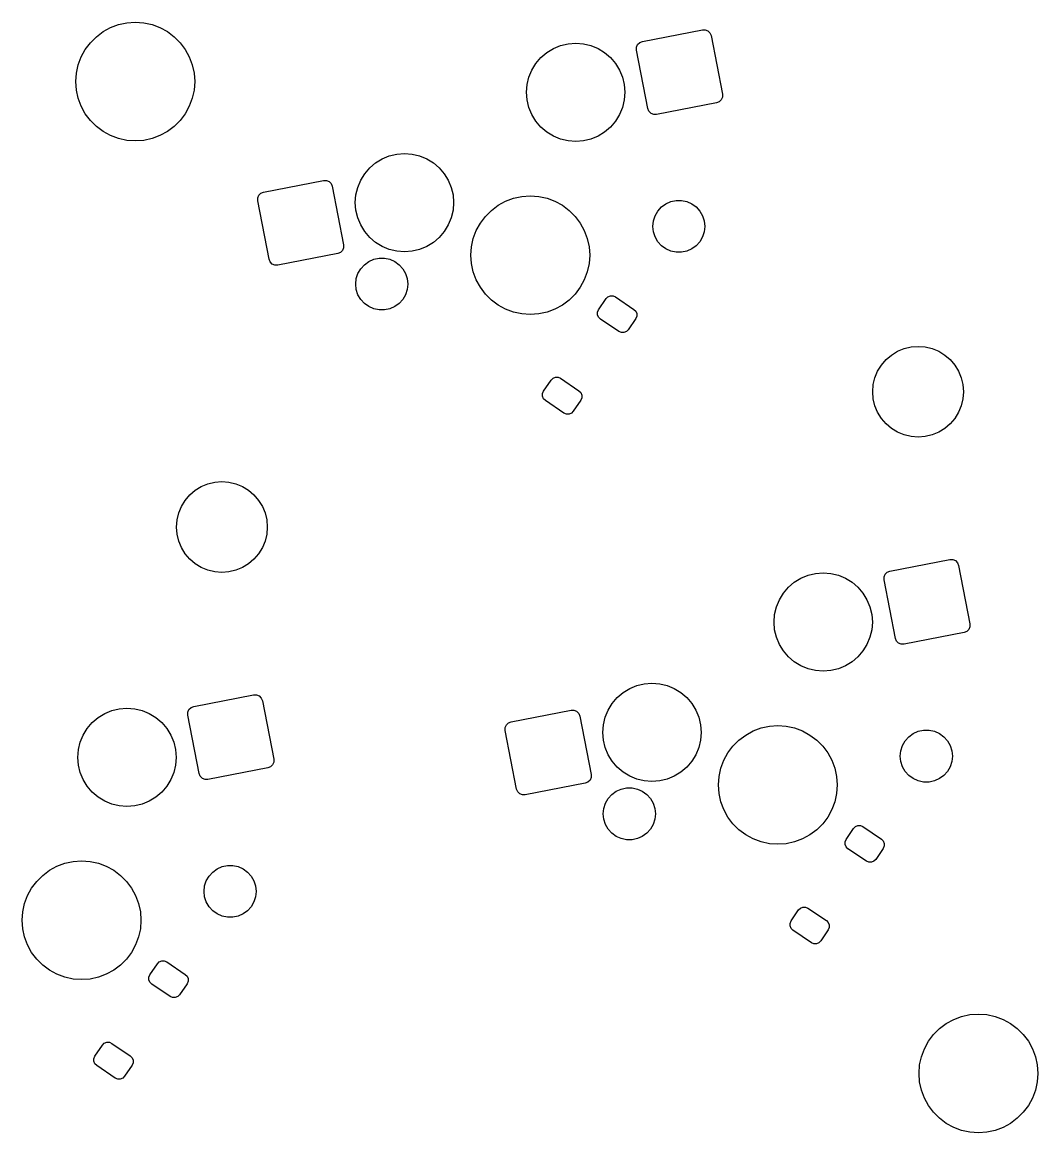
# Model space of a CAD drawing. Extents: x 101 to 518, y -308 to -134.
# Drawn here: x 388.61 to 422.71, y -213.2 to -175.91 of the extents above; entities that cross this region are included whole.
import ezdxf

# ---------------------------------------------------------------- set-up
doc = ezdxf.new("R2010")
doc.units = 0
doc.layers.add('BLACK', color=7, linetype='CONTINUOUS')

msp = doc.modelspace()

# ---------------------------------------------------------------- linework, layer by layer
at = {"layer": 'BLACK', "linetype": 'CONTINUOUS'}
for p, q in [((391.580276, -176.08632), (391.846825, -175.986902)), ((391.846825, -175.986902), (392.12481, -175.92643)), ((392.12481, -175.92643), (392.408572, -175.906135)), ((392.408572, -175.906135), (392.692334, -175.92643)), ((392.692334, -175.92643), (392.970319, -175.986902)), ((392.970319, -175.986902), (393.236868, -176.08632)), ((390.901683, -176.594308), (391.102845, -176.393146)), ((391.102845, -176.393146), (391.330588, -176.22266)), ((391.330588, -176.22266), (391.580276, -176.08632)), ((393.236868, -176.08632), (393.486556, -176.22266)), ((393.486556, -176.22266), (393.714299, -176.393146)), ((393.714299, -176.393146), (393.915461, -176.594308)), ((409.43532, -176.5514), (411.447656, -176.160242)), ((411.447656, -176.160242), (411.5452, -176.160667)), ((411.5452, -176.160667), (411.635156, -176.198389)), ((411.635156, -176.198389), (411.703829, -176.267664)), ((411.703829, -176.267664), (411.740765, -176.357946)), ((411.740765, -176.357946), (412.122383, -178.321201)), ((390.731197, -176.822051), (390.901683, -176.594308)), ((393.915461, -176.594308), (394.085947, -176.822051)), ((406.225376, -176.925349), (406.446138, -176.790066)), ((406.446138, -176.790066), (406.685344, -176.690984)), ((406.685344, -176.690984), (406.937105, -176.630541)), ((406.937105, -176.630541), (407.195222, -176.610227)), ((407.195222, -176.610227), (407.453339, -176.630541)), ((407.453339, -176.630541), (407.7051, -176.690984)), ((407.7051, -176.690984), (407.944306, -176.790066)), ((407.944306, -176.790066), (408.165068, -176.925349)), ((409.237615, -176.844509), (409.238041, -176.746965)), ((409.238041, -176.746965), (409.275762, -176.657009)), ((409.275762, -176.657009), (409.345038, -176.588335)), ((409.345038, -176.588335), (409.43532, -176.5514)), ((390.495439, -177.338288), (390.594857, -177.071739)), ((390.594857, -177.071739), (390.731197, -176.822051)), ((394.085947, -176.822051), (394.222287, -177.071739)), ((394.222287, -177.071739), (394.321705, -177.338288)), ((405.860344, -177.290381), (406.028496, -177.093501)), ((406.028496, -177.093501), (406.225376, -176.925349)), ((408.165068, -176.925349), (408.361948, -177.093501)), ((408.361948, -177.093501), (408.5301, -177.290381)), ((409.619233, -178.807764), (409.237615, -176.844509)), ((390.434967, -177.616273), (390.495439, -177.338288)), ((394.321705, -177.338288), (394.382177, -177.616273)), ((405.625979, -177.750349), (405.725061, -177.511143)), ((405.725061, -177.511143), (405.860344, -177.290381)), ((408.5301, -177.290381), (408.665383, -177.511143)), ((408.665383, -177.511143), (408.764465, -177.750349)), ((390.414672, -177.900035), (390.434967, -177.616273)), ((390.434967, -178.183797), (390.414672, -177.900035)), ((394.382177, -177.616273), (394.402472, -177.900035)), ((394.402472, -177.900035), (394.382177, -178.183797)), ((405.565536, -178.00211), (405.625979, -177.750349)), ((408.764465, -177.750349), (408.824908, -178.00211)), ((390.495439, -178.461782), (390.434967, -178.183797)), ((394.382177, -178.183797), (394.321705, -178.461782)), ((405.545222, -178.260227), (405.565536, -178.00211)), ((405.565536, -178.518344), (405.545222, -178.260227)), ((408.824908, -178.00211), (408.845222, -178.260227)), ((408.845222, -178.260227), (408.824908, -178.518344)), ((390.594857, -178.728331), (390.495439, -178.461782)), ((394.321705, -178.461782), (394.222287, -178.728331)), ((405.625979, -178.770105), (405.565536, -178.518344)), ((408.824908, -178.518344), (408.764465, -178.770105)), ((411.924678, -178.61431), (409.912342, -179.005468)), ((412.01496, -178.577375), (411.924678, -178.61431)), ((412.084236, -178.508701), (412.01496, -178.577375)), ((412.121957, -178.418745), (412.084236, -178.508701)), ((412.122383, -178.321201), (412.121957, -178.418745)), ((390.731197, -178.978019), (390.594857, -178.728331)), ((390.901683, -179.205762), (390.731197, -178.978019)), ((394.085947, -178.978019), (393.915461, -179.205762)), ((394.222287, -178.728331), (394.085947, -178.978019)), ((405.725061, -179.009311), (405.625979, -178.770105)), ((405.860344, -179.230073), (405.725061, -179.009311)), ((408.665383, -179.009311), (408.5301, -179.230073)), ((408.764465, -178.770105), (408.665383, -179.009311)), ((409.656169, -178.898046), (409.619233, -178.807764)), ((409.724842, -178.967321), (409.656169, -178.898046)), ((409.814798, -179.005043), (409.724842, -178.967321)), ((409.912342, -179.005468), (409.814798, -179.005043)), ((391.102845, -179.406924), (390.901683, -179.205762)), ((393.915461, -179.205762), (393.714299, -179.406924)), ((406.028496, -179.426953), (405.860344, -179.230073)), ((408.5301, -179.230073), (408.361948, -179.426953)), ((391.330588, -179.57741), (391.102845, -179.406924)), ((391.580276, -179.71375), (391.330588, -179.57741)), ((391.846825, -179.813168), (391.580276, -179.71375)), ((393.236868, -179.71375), (392.970319, -179.813168)), ((393.486556, -179.57741), (393.236868, -179.71375)), ((393.714299, -179.406924), (393.486556, -179.57741)), ((406.225376, -179.595105), (406.028496, -179.426953)), ((406.446138, -179.730388), (406.225376, -179.595105)), ((406.685344, -179.82947), (406.446138, -179.730388)), ((407.944306, -179.730388), (407.7051, -179.82947)), ((408.165068, -179.595105), (407.944306, -179.730388)), ((408.361948, -179.426953), (408.165068, -179.595105)), ((392.12481, -179.87364), (391.846825, -179.813168)), ((392.408572, -179.893935), (392.12481, -179.87364)), ((392.692334, -179.87364), (392.408572, -179.893935)), ((392.970319, -179.813168), (392.692334, -179.87364)), ((406.937105, -179.889913), (406.685344, -179.82947)), ((407.195222, -179.910227), (406.937105, -179.889913)), ((407.453339, -179.889913), (407.195222, -179.910227)), ((407.7051, -179.82947), (407.453339, -179.889913)), ((400.476699, -180.630319), (400.697461, -180.495036)), ((400.697461, -180.495036), (400.936667, -180.395954)), ((400.936667, -180.395954), (401.188428, -180.335511)), ((401.188428, -180.335511), (401.446545, -180.315197)), ((401.446545, -180.315197), (401.704662, -180.335511)), ((401.704662, -180.335511), (401.956423, -180.395954)), ((401.956423, -180.395954), (402.195629, -180.495036)), ((402.195629, -180.495036), (402.416391, -180.630319)), ((400.111667, -180.995351), (400.279819, -180.798471)), ((400.279819, -180.798471), (400.476699, -180.630319)), ((402.416391, -180.630319), (402.613271, -180.798471)), ((402.613271, -180.798471), (402.781423, -180.995351)), ((396.717089, -181.611114), (398.729425, -181.219956)), ((398.729425, -181.219956), (398.826969, -181.220381)), ((398.826969, -181.220381), (398.916925, -181.258103)), ((398.916925, -181.258103), (398.985598, -181.327378)), ((399.877302, -181.455319), (399.976384, -181.216113)), ((399.976384, -181.216113), (400.111667, -180.995351)), ((402.781423, -180.995351), (402.916706, -181.216113)), ((402.916706, -181.216113), (403.015788, -181.455319)), ((396.626807, -181.648049), (396.717089, -181.611114)), ((398.985598, -181.327378), (399.022534, -181.41766)), ((399.022534, -181.41766), (399.404152, -183.380915)), ((399.816859, -181.70708), (399.877302, -181.455319)), ((403.015788, -181.455319), (403.076231, -181.70708)), ((396.519384, -181.904223), (396.51981, -181.806679)), ((396.901002, -183.867478), (396.519384, -181.904223)), ((396.51981, -181.806679), (396.557531, -181.716723)), ((396.557531, -181.716723), (396.626807, -181.648049)), ((399.796545, -181.965197), (399.816859, -181.70708)), ((399.816859, -182.223314), (399.796545, -181.965197)), ((403.076231, -181.70708), (403.096545, -181.965197)), ((403.096545, -181.965197), (403.076231, -182.223314)), ((404.593215, -182.054173), (404.842903, -181.917833)), ((404.842903, -181.917833), (405.109452, -181.818415)), ((405.109452, -181.818415), (405.387437, -181.757943)), ((405.387437, -181.757943), (405.671199, -181.737648)), ((405.671199, -181.737648), (405.954961, -181.757943)), ((405.954961, -181.757943), (406.232946, -181.818415)), ((406.232946, -181.818415), (406.499495, -181.917833)), ((406.499495, -181.917833), (406.749183, -182.054173)), ((410.072376, -182.111986), (410.220365, -182.004466)), ((410.220365, -182.004466), (410.387475, -181.930064)), ((410.387475, -181.930064), (410.566403, -181.892031)), ((410.566403, -181.892031), (410.749327, -181.892031)), ((410.749327, -181.892031), (410.928255, -181.930064)), ((410.928255, -181.930064), (411.095365, -182.004466)), ((411.095365, -182.004466), (411.243354, -182.111986)), ((399.877302, -182.475075), (399.816859, -182.223314)), ((403.076231, -182.223314), (403.015788, -182.475075)), ((404.16431, -182.425821), (404.365472, -182.224659)), ((404.365472, -182.224659), (404.593215, -182.054173)), ((406.749183, -182.054173), (406.976926, -182.224659)), ((406.976926, -182.224659), (407.178088, -182.425821)), ((409.858513, -182.406343), (409.949975, -182.247926)), ((409.949975, -182.247926), (410.072376, -182.111986)), ((411.243354, -182.111986), (411.365755, -182.247926)), ((411.365755, -182.247926), (411.457217, -182.406343)), ((399.976384, -182.714281), (399.877302, -182.475075)), ((400.111667, -182.935043), (399.976384, -182.714281)), ((402.916706, -182.714281), (402.781423, -182.935043)), ((403.015788, -182.475075), (402.916706, -182.714281)), ((403.857484, -182.903252), (403.993824, -182.653564)), ((403.993824, -182.653564), (404.16431, -182.425821)), ((407.178088, -182.425821), (407.348574, -182.653564)), ((407.348574, -182.653564), (407.484914, -182.903252)), ((409.782865, -182.762238), (409.801986, -182.580315)), ((409.801986, -182.944161), (409.782865, -182.762238)), ((409.801986, -182.580315), (409.858513, -182.406343)), ((411.457217, -182.406343), (411.513744, -182.580315)), ((411.513744, -182.580315), (411.532865, -182.762238)), ((411.532865, -182.762238), (411.513744, -182.944161)), ((400.279819, -183.131923), (400.111667, -182.935043)), ((400.476699, -183.300075), (400.279819, -183.131923)), ((402.613271, -183.131923), (402.416391, -183.300075)), ((402.781423, -182.935043), (402.613271, -183.131923)), ((403.758066, -183.169801), (403.857484, -182.903252)), ((407.484914, -182.903252), (407.584332, -183.169801)), ((409.858513, -183.118133), (409.801986, -182.944161)), ((409.949975, -183.27655), (409.858513, -183.118133)), ((411.457217, -183.118133), (411.365755, -183.27655)), ((411.513744, -182.944161), (411.457217, -183.118133)), ((399.403726, -183.478459), (399.366005, -183.568415)), ((399.404152, -183.380915), (399.403726, -183.478459)), ((400.697461, -183.435358), (400.476699, -183.300075)), ((400.936667, -183.53444), (400.697461, -183.435358)), ((402.195629, -183.435358), (401.956423, -183.53444)), ((402.416391, -183.300075), (402.195629, -183.435358)), ((403.677299, -183.731548), (403.697594, -183.447786)), ((403.697594, -183.447786), (403.758066, -183.169801)), ((407.584332, -183.169801), (407.644804, -183.447786)), ((407.644804, -183.447786), (407.665099, -183.731548)), ((410.072376, -183.41249), (409.949975, -183.27655)), ((410.220365, -183.52001), (410.072376, -183.41249)), ((411.243354, -183.41249), (411.095365, -183.52001)), ((411.365755, -183.27655), (411.243354, -183.41249)), ((396.937938, -183.95776), (396.901002, -183.867478)), ((399.206447, -183.674024), (397.194111, -184.065182)), ((399.296729, -183.637089), (399.206447, -183.674024)), ((399.366005, -183.568415), (399.296729, -183.637089)), ((400.247033, -183.943086), (400.414143, -183.868684)), ((400.414143, -183.868684), (400.593071, -183.830651)), ((400.593071, -183.830651), (400.775995, -183.830651)), ((400.775995, -183.830651), (400.954923, -183.868684)), ((401.188428, -183.594883), (400.936667, -183.53444)), ((400.954923, -183.868684), (401.122033, -183.943086)), ((401.446545, -183.615197), (401.188428, -183.594883)), ((401.704662, -183.594883), (401.446545, -183.615197)), ((401.956423, -183.53444), (401.704662, -183.594883)), ((403.697594, -184.01531), (403.677299, -183.731548)), ((407.665099, -183.731548), (407.644804, -184.01531)), ((410.387475, -183.594412), (410.220365, -183.52001)), ((410.566403, -183.632445), (410.387475, -183.594412)), ((410.749327, -183.632445), (410.566403, -183.632445)), ((410.928255, -183.594412), (410.749327, -183.632445)), ((411.095365, -183.52001), (410.928255, -183.594412)), ((397.006611, -184.027035), (396.937938, -183.95776)), ((397.096567, -184.064757), (397.006611, -184.027035)), ((397.194111, -184.065182), (397.096567, -184.064757)), ((399.885181, -184.344963), (399.976643, -184.186546)), ((399.976643, -184.186546), (400.099044, -184.050606)), ((400.099044, -184.050606), (400.247033, -183.943086)), ((401.122033, -183.943086), (401.270022, -184.050606)), ((401.270022, -184.050606), (401.392423, -184.186546)), ((401.392423, -184.186546), (401.483885, -184.344963)), ((403.758066, -184.293295), (403.697594, -184.01531)), ((407.644804, -184.01531), (407.584332, -184.293295)), ((399.809533, -184.700858), (399.828654, -184.518935)), ((399.828654, -184.518935), (399.885181, -184.344963)), ((401.483885, -184.344963), (401.540412, -184.518935)), ((401.540412, -184.518935), (401.559533, -184.700858)), ((403.857484, -184.559844), (403.758066, -184.293295)), ((403.993824, -184.809532), (403.857484, -184.559844)), ((407.484914, -184.559844), (407.348574, -184.809532)), ((407.584332, -184.293295), (407.484914, -184.559844)), ((399.828654, -184.882781), (399.809533, -184.700858)), ((399.885181, -185.056753), (399.828654, -184.882781)), ((401.540412, -184.882781), (401.483885, -185.056753)), ((401.559533, -184.700858), (401.540412, -184.882781)), ((404.16431, -185.037275), (403.993824, -184.809532)), ((407.348574, -184.809532), (407.178088, -185.037275)), ((399.976643, -185.21517), (399.885181, -185.056753)), ((400.099044, -185.35111), (399.976643, -185.21517)), ((400.247033, -185.45863), (400.099044, -185.35111)), ((401.270022, -185.35111), (401.122033, -185.45863)), ((401.392423, -185.21517), (401.270022, -185.35111)), ((401.483885, -185.056753), (401.392423, -185.21517)), ((404.365472, -185.238437), (404.16431, -185.037275)), ((404.593215, -185.408923), (404.365472, -185.238437)), ((406.976926, -185.238437), (406.749183, -185.408923)), ((407.178088, -185.037275), (406.976926, -185.238437)), ((407.964868, -185.563727), (408.216505, -185.19066)), ((408.216505, -185.19066), (408.278853, -185.128854)), ((408.278853, -185.128854), (408.360106, -185.095612)), ((408.360106, -185.095612), (408.447896, -185.095995)), ((408.447896, -185.095995), (408.528857, -185.129945)), ((408.528857, -185.129945), (409.150635, -185.549339)), ((400.414143, -185.533032), (400.247033, -185.45863)), ((400.593071, -185.571065), (400.414143, -185.533032)), ((400.775995, -185.571065), (400.593071, -185.571065)), ((400.954923, -185.533032), (400.775995, -185.571065)), ((401.122033, -185.45863), (400.954923, -185.533032)), ((404.842903, -185.545263), (404.593215, -185.408923)), ((405.109452, -185.644681), (404.842903, -185.545263)), ((405.387437, -185.705153), (405.109452, -185.644681)), ((405.671199, -185.725448), (405.387437, -185.705153)), ((405.954961, -185.705153), (405.671199, -185.725448)), ((406.232946, -185.644681), (405.954961, -185.705153)), ((406.499495, -185.545263), (406.232946, -185.644681)), ((406.749183, -185.408923), (406.499495, -185.545263)), ((407.930535, -185.732477), (407.930918, -185.644687)), ((407.963777, -185.813731), (407.930535, -185.732477)), ((407.930918, -185.644687), (407.964868, -185.563727)), ((409.150635, -185.549339), (409.212441, -185.611687)), ((409.212441, -185.611687), (409.245683, -185.692941)), ((409.245683, -185.692941), (409.2453, -185.780731)), ((408.025583, -185.876079), (407.963777, -185.813731)), ((408.647361, -186.295473), (408.025583, -185.876079)), ((409.21135, -185.861691), (408.959713, -186.234758)), ((409.2453, -185.780731), (409.21135, -185.861691)), ((408.728322, -186.329423), (408.647361, -186.295473)), ((408.816112, -186.329806), (408.728322, -186.329423)), ((408.897365, -186.296564), (408.816112, -186.329806)), ((408.959713, -186.234758), (408.897365, -186.296564)), ((418.220556, -186.866984), (418.453092, -186.811157)), ((418.453092, -186.811157), (418.691498, -186.792394)), ((418.691498, -186.792394), (418.929904, -186.811157)), ((418.929904, -186.811157), (419.16244, -186.866984)), ((417.613867, -187.238763), (417.795713, -187.083452)), ((417.795713, -187.083452), (417.999616, -186.9585)), ((417.999616, -186.9585), (418.220556, -186.866984)), ((419.16244, -186.866984), (419.38338, -186.9585)), ((419.38338, -186.9585), (419.587283, -187.083452)), ((419.587283, -187.083452), (419.769129, -187.238763)), ((417.333604, -187.624512), (417.458556, -187.420609)), ((417.458556, -187.420609), (417.613867, -187.238763)), ((419.769129, -187.238763), (419.92444, -187.420609)), ((419.92444, -187.420609), (420.049392, -187.624512)), ((406.119532, -188.299551), (406.371169, -187.926484)), ((406.371169, -187.926484), (406.433517, -187.864678)), ((406.433517, -187.864678), (406.51477, -187.831436)), ((406.51477, -187.831436), (406.60256, -187.831819)), ((406.60256, -187.831819), (406.683521, -187.865769)), ((406.683521, -187.865769), (407.305299, -188.285163)), ((417.186261, -188.077988), (417.242088, -187.845452)), ((417.242088, -187.845452), (417.333604, -187.624512)), ((420.049392, -187.624512), (420.140908, -187.845452)), ((420.140908, -187.845452), (420.196735, -188.077988)), ((406.085582, -188.380511), (406.119532, -188.299551)), ((407.305299, -188.285163), (407.367105, -188.347511)), ((407.367105, -188.347511), (407.400347, -188.428765)), ((417.167498, -188.316394), (417.186261, -188.077988)), ((417.186261, -188.5548), (417.167498, -188.316394)), ((420.196735, -188.077988), (420.215498, -188.316394)), ((420.215498, -188.316394), (420.196735, -188.5548)), ((406.085199, -188.468301), (406.085582, -188.380511)), ((406.118441, -188.549555), (406.085199, -188.468301)), ((406.180247, -188.611903), (406.118441, -188.549555)), ((406.802025, -189.031297), (406.180247, -188.611903)), ((407.366014, -188.597515), (407.114377, -188.970582)), ((407.399964, -188.516555), (407.366014, -188.597515)), ((407.400347, -188.428765), (407.399964, -188.516555)), ((417.242088, -188.787336), (417.186261, -188.5548)), ((420.196735, -188.5548), (420.140908, -188.787336)), ((406.882986, -189.065247), (406.802025, -189.031297)), ((406.970776, -189.06563), (406.882986, -189.065247)), ((407.052029, -189.032388), (406.970776, -189.06563)), ((407.114377, -188.970582), (407.052029, -189.032388)), ((417.333604, -189.008276), (417.242088, -188.787336)), ((417.458556, -189.212179), (417.333604, -189.008276)), ((420.049392, -189.008276), (419.92444, -189.212179)), ((420.140908, -188.787336), (420.049392, -189.008276)), ((417.613867, -189.394025), (417.458556, -189.212179)), ((417.795713, -189.549336), (417.613867, -189.394025)), ((419.769129, -189.394025), (419.587283, -189.549336)), ((419.92444, -189.212179), (419.769129, -189.394025)), ((417.999616, -189.674288), (417.795713, -189.549336)), ((418.220556, -189.765804), (417.999616, -189.674288)), ((418.453092, -189.821631), (418.220556, -189.765804)), ((418.691498, -189.840394), (418.453092, -189.821631)), ((418.929904, -189.821631), (418.691498, -189.840394)), ((419.16244, -189.765804), (418.929904, -189.821631)), ((419.38338, -189.674288), (419.16244, -189.765804)), ((419.587283, -189.549336), (419.38338, -189.674288)), ((395.078095, -191.354795), (395.316501, -191.336032)), ((395.316501, -191.336032), (395.554907, -191.354795)), ((394.23887, -191.782401), (394.420716, -191.62709)), ((394.420716, -191.62709), (394.624619, -191.502138)), ((394.624619, -191.502138), (394.845559, -191.410622)), ((394.845559, -191.410622), (395.078095, -191.354795)), ((395.554907, -191.354795), (395.787443, -191.410622)), ((395.787443, -191.410622), (396.008383, -191.502138)), ((396.008383, -191.502138), (396.212286, -191.62709)), ((396.212286, -191.62709), (396.394132, -191.782401)), ((393.958607, -192.16815), (394.083559, -191.964247)), ((394.083559, -191.964247), (394.23887, -191.782401)), ((396.394132, -191.782401), (396.549443, -191.964247)), ((396.549443, -191.964247), (396.674395, -192.16815)), ((393.811264, -192.621626), (393.867091, -192.38909)), ((393.867091, -192.38909), (393.958607, -192.16815)), ((396.674395, -192.16815), (396.765911, -192.38909)), ((396.765911, -192.38909), (396.821738, -192.621626)), ((393.792501, -192.860032), (393.811264, -192.621626)), ((396.821738, -192.621626), (396.840501, -192.860032)), ((393.811264, -193.098438), (393.792501, -192.860032)), ((393.867091, -193.330974), (393.811264, -193.098438)), ((396.821738, -193.098438), (396.765911, -193.330974)), ((396.840501, -192.860032), (396.821738, -193.098438)), ((393.958607, -193.551914), (393.867091, -193.330974)), ((394.083559, -193.755817), (393.958607, -193.551914)), ((396.674395, -193.551914), (396.549443, -193.755817)), ((396.765911, -193.330974), (396.674395, -193.551914)), ((394.23887, -193.937663), (394.083559, -193.755817)), ((394.420716, -194.092974), (394.23887, -193.937663)), ((396.394132, -193.937663), (396.212286, -194.092974)), ((396.549443, -193.755817), (396.394132, -193.937663)), ((417.74523, -194.34267), (419.757566, -193.951512)), ((419.757566, -193.951512), (419.85511, -193.951937)), ((419.85511, -193.951937), (419.945066, -193.989659)), ((394.624619, -194.217926), (394.420716, -194.092974)), ((394.845559, -194.309442), (394.624619, -194.217926)), ((395.078095, -194.365269), (394.845559, -194.309442)), ((395.787443, -194.309442), (395.554907, -194.365269)), ((396.008383, -194.217926), (395.787443, -194.309442)), ((396.212286, -194.092974), (396.008383, -194.217926)), ((419.945066, -193.989659), (420.013739, -194.058934)), ((420.013739, -194.058934), (420.050675, -194.149216)), ((420.050675, -194.149216), (420.432293, -196.112471)), ((395.316501, -194.384032), (395.078095, -194.365269)), ((395.554907, -194.365269), (395.316501, -194.384032)), ((414.535286, -194.716619), (414.756048, -194.581336)), ((414.756048, -194.581336), (414.995254, -194.482254)), ((414.995254, -194.482254), (415.247015, -194.421811)), ((415.247015, -194.421811), (415.505132, -194.401497)), ((415.505132, -194.401497), (415.763249, -194.421811)), ((415.763249, -194.421811), (416.01501, -194.482254)), ((416.01501, -194.482254), (416.254216, -194.581336)), ((416.254216, -194.581336), (416.474978, -194.716619)), ((417.547525, -194.635779), (417.547951, -194.538235)), ((417.929143, -196.599034), (417.547525, -194.635779)), ((417.547951, -194.538235), (417.585672, -194.448279)), ((417.585672, -194.448279), (417.654948, -194.379605)), ((417.654948, -194.379605), (417.74523, -194.34267)), ((414.170254, -195.081651), (414.338406, -194.884771)), ((414.338406, -194.884771), (414.535286, -194.716619)), ((416.474978, -194.716619), (416.671858, -194.884771)), ((416.671858, -194.884771), (416.84001, -195.081651)), ((413.935889, -195.541619), (414.034971, -195.302413)), ((414.034971, -195.302413), (414.170254, -195.081651)), ((416.84001, -195.081651), (416.975293, -195.302413)), ((416.975293, -195.302413), (417.074375, -195.541619)), ((413.855132, -196.051497), (413.875446, -195.79338)), ((413.875446, -195.79338), (413.935889, -195.541619)), ((417.074375, -195.541619), (417.134818, -195.79338)), ((417.134818, -195.79338), (417.155132, -196.051497)), ((413.875446, -196.309614), (413.855132, -196.051497)), ((417.155132, -196.051497), (417.134818, -196.309614)), ((420.432293, -196.112471), (420.431867, -196.210015)), ((413.935889, -196.561375), (413.875446, -196.309614)), ((414.034971, -196.800581), (413.935889, -196.561375)), ((417.074375, -196.561375), (416.975293, -196.800581)), ((417.134818, -196.309614), (417.074375, -196.561375)), ((420.234588, -196.40558), (418.222252, -196.796738)), ((420.32487, -196.368645), (420.234588, -196.40558)), ((420.394146, -196.299971), (420.32487, -196.368645)), ((420.431867, -196.210015), (420.394146, -196.299971)), ((414.170254, -197.021343), (414.034971, -196.800581)), ((416.975293, -196.800581), (416.84001, -197.021343)), ((417.966079, -196.689316), (417.929143, -196.599034)), ((418.034752, -196.758591), (417.966079, -196.689316)), ((418.124708, -196.796313), (418.034752, -196.758591)), ((418.222252, -196.796738), (418.124708, -196.796313)), ((414.338406, -197.218223), (414.170254, -197.021343)), ((414.535286, -197.386375), (414.338406, -197.218223)), ((416.671858, -197.218223), (416.474978, -197.386375)), ((416.84001, -197.021343), (416.671858, -197.218223)), ((414.756048, -197.521658), (414.535286, -197.386375)), ((414.995254, -197.62074), (414.756048, -197.521658)), ((415.247015, -197.681183), (414.995254, -197.62074)), ((415.505132, -197.701497), (415.247015, -197.681183)), ((415.763249, -197.681183), (415.505132, -197.701497)), ((416.01501, -197.62074), (415.763249, -197.681183)), ((416.254216, -197.521658), (416.01501, -197.62074)), ((416.474978, -197.386375), (416.254216, -197.521658)), ((408.589729, -198.589741), (408.786609, -198.421589)), ((408.786609, -198.421589), (409.007371, -198.286306)), ((409.007371, -198.286306), (409.246577, -198.187224)), ((409.246577, -198.187224), (409.498338, -198.126781)), ((409.498338, -198.126781), (409.756455, -198.106467)), ((409.756455, -198.106467), (410.014572, -198.126781)), ((410.014572, -198.126781), (410.266333, -198.187224)), ((410.266333, -198.187224), (410.505539, -198.286306)), ((410.505539, -198.286306), (410.726301, -198.421589)), ((410.726301, -198.421589), (410.923181, -198.589741)), ((394.370233, -198.886309), (396.382569, -198.495151)), ((396.382569, -198.495151), (396.480113, -198.495576)), ((396.480113, -198.495576), (396.570069, -198.533298)), ((396.570069, -198.533298), (396.638742, -198.602573)), ((396.638742, -198.602573), (396.675678, -198.692855)), ((396.675678, -198.692855), (397.057296, -200.65611)), ((408.286294, -199.007383), (408.421577, -198.786621)), ((408.421577, -198.786621), (408.589729, -198.589741)), ((410.923181, -198.589741), (411.091333, -198.786621)), ((411.091333, -198.786621), (411.226616, -199.007383)), ((391.160289, -199.260258), (391.381051, -199.124975)), ((391.381051, -199.124975), (391.620257, -199.025893)), ((391.620257, -199.025893), (391.872018, -198.96545)), ((391.872018, -198.96545), (392.130135, -198.945136)), ((392.130135, -198.945136), (392.388252, -198.96545)), ((392.388252, -198.96545), (392.640013, -199.025893)), ((392.640013, -199.025893), (392.879219, -199.124975)), ((392.879219, -199.124975), (393.099981, -199.260258)), ((394.172528, -199.179418), (394.172954, -199.081874)), ((394.172954, -199.081874), (394.210675, -198.991918)), ((394.210675, -198.991918), (394.279951, -198.923244)), ((394.279951, -198.923244), (394.370233, -198.886309)), ((405.026999, -199.402384), (407.039335, -199.011226)), ((407.039335, -199.011226), (407.136879, -199.011651)), ((407.136879, -199.011651), (407.226835, -199.049373)), ((407.226835, -199.049373), (407.295508, -199.118648)), ((407.295508, -199.118648), (407.332444, -199.20893)), ((408.187212, -199.246589), (408.286294, -199.007383)), ((411.226616, -199.007383), (411.325698, -199.246589)), ((390.795257, -199.62529), (390.963409, -199.42841)), ((390.963409, -199.42841), (391.160289, -199.260258)), ((393.099981, -199.260258), (393.296861, -199.42841)), ((393.296861, -199.42841), (393.465013, -199.62529)), ((394.554146, -201.142673), (394.172528, -199.179418)), ((404.82972, -199.597949), (404.867441, -199.507993)), ((404.867441, -199.507993), (404.936717, -199.439319)), ((404.936717, -199.439319), (405.026999, -199.402384)), ((407.332444, -199.20893), (407.714062, -201.172185)), ((408.106455, -199.756467), (408.126769, -199.49835)), ((408.126769, -199.49835), (408.187212, -199.246589)), ((411.325698, -199.246589), (411.386141, -199.49835)), ((411.386141, -199.49835), (411.406455, -199.756467)), ((413.697347, -199.549213), (413.981109, -199.528918)), ((413.981109, -199.528918), (414.264871, -199.549213)), ((390.560892, -200.085258), (390.659974, -199.846052)), ((390.659974, -199.846052), (390.795257, -199.62529)), ((393.465013, -199.62529), (393.600296, -199.846052)), ((393.600296, -199.846052), (393.699378, -200.085258)), ((404.829294, -199.695493), (404.82972, -199.597949)), ((405.210912, -201.658748), (404.829294, -199.695493)), ((408.126769, -200.014584), (408.106455, -199.756467)), ((411.406455, -199.756467), (411.386141, -200.014584)), ((412.675382, -200.015929), (412.903125, -199.845443)), ((412.903125, -199.845443), (413.152813, -199.709103)), ((413.152813, -199.709103), (413.419362, -199.609685)), ((413.419362, -199.609685), (413.697347, -199.549213)), ((414.264871, -199.549213), (414.542856, -199.609685)), ((414.542856, -199.609685), (414.809405, -199.709103)), ((414.809405, -199.709103), (415.059093, -199.845443)), ((415.059093, -199.845443), (415.286836, -200.015929)), ((418.259885, -200.039196), (418.382286, -199.903256)), ((418.382286, -199.903256), (418.530275, -199.795736)), ((418.530275, -199.795736), (418.697385, -199.721334)), ((418.697385, -199.721334), (418.876313, -199.683301)), ((418.876313, -199.683301), (419.059237, -199.683301)), ((419.059237, -199.683301), (419.238165, -199.721334)), ((419.238165, -199.721334), (419.405275, -199.795736)), ((419.405275, -199.795736), (419.553264, -199.903256)), ((419.553264, -199.903256), (419.675665, -200.039196)), ((390.500449, -200.337019), (390.560892, -200.085258)), ((393.699378, -200.085258), (393.759821, -200.337019)), ((408.187212, -200.266345), (408.126769, -200.014584)), ((408.286294, -200.505551), (408.187212, -200.266345)), ((411.325698, -200.266345), (411.226616, -200.505551)), ((411.386141, -200.014584), (411.325698, -200.266345)), ((412.303734, -200.444834), (412.47422, -200.217091)), ((412.47422, -200.217091), (412.675382, -200.015929)), ((415.286836, -200.015929), (415.487998, -200.217091)), ((415.487998, -200.217091), (415.658484, -200.444834)), ((418.111896, -200.371585), (418.168423, -200.197613)), ((418.168423, -200.197613), (418.259885, -200.039196)), ((419.675665, -200.039196), (419.767127, -200.197613)), ((419.767127, -200.197613), (419.823654, -200.371585)), ((390.480135, -200.595136), (390.500449, -200.337019)), ((390.500449, -200.853253), (390.480135, -200.595136)), ((393.759821, -200.337019), (393.780135, -200.595136)), ((393.780135, -200.595136), (393.759821, -200.853253)), ((397.057296, -200.65611), (397.05687, -200.753654)), ((408.421577, -200.726313), (408.286294, -200.505551)), ((411.226616, -200.505551), (411.091333, -200.726313)), ((412.167394, -200.694522), (412.303734, -200.444834)), ((415.658484, -200.444834), (415.794824, -200.694522)), ((418.092775, -200.553508), (418.111896, -200.371585)), ((418.111896, -200.735431), (418.092775, -200.553508)), ((419.823654, -200.371585), (419.842775, -200.553508)), ((419.842775, -200.553508), (419.823654, -200.735431)), ((390.560892, -201.105014), (390.500449, -200.853253)), ((393.759821, -200.853253), (393.699378, -201.105014)), ((396.859591, -200.949219), (394.847255, -201.340377)), ((396.949873, -200.912284), (396.859591, -200.949219)), ((397.019149, -200.84361), (396.949873, -200.912284)), ((397.05687, -200.753654), (397.019149, -200.84361)), ((408.589729, -200.923193), (408.421577, -200.726313)), ((408.786609, -201.091345), (408.589729, -200.923193)), ((410.923181, -200.923193), (410.726301, -201.091345)), ((411.091333, -200.726313), (410.923181, -200.923193)), ((412.007504, -201.239056), (412.067976, -200.961071)), ((412.067976, -200.961071), (412.167394, -200.694522)), ((415.794824, -200.694522), (415.894242, -200.961071)), ((415.894242, -200.961071), (415.954714, -201.239056)), ((418.168423, -200.909403), (418.111896, -200.735431)), ((418.259885, -201.06782), (418.168423, -200.909403)), ((419.767127, -200.909403), (419.675665, -201.06782)), ((419.823654, -200.735431), (419.767127, -200.909403)), ((390.659974, -201.34422), (390.560892, -201.105014)), ((390.795257, -201.564982), (390.659974, -201.34422)), ((393.600296, -201.34422), (393.465013, -201.564982)), ((393.699378, -201.105014), (393.600296, -201.34422)), ((394.591082, -201.232955), (394.554146, -201.142673)), ((394.659755, -201.30223), (394.591082, -201.232955)), ((394.749711, -201.339952), (394.659755, -201.30223)), ((394.847255, -201.340377), (394.749711, -201.339952)), ((407.675915, -201.359685), (407.606639, -201.428359)), ((407.713636, -201.269729), (407.675915, -201.359685)), ((407.714062, -201.172185), (407.713636, -201.269729)), ((409.007371, -201.226628), (408.786609, -201.091345)), ((409.246577, -201.32571), (409.007371, -201.226628)), ((409.498338, -201.386153), (409.246577, -201.32571)), ((409.756455, -201.406467), (409.498338, -201.386153)), ((410.014572, -201.386153), (409.756455, -201.406467)), ((410.266333, -201.32571), (410.014572, -201.386153)), ((410.505539, -201.226628), (410.266333, -201.32571)), ((410.726301, -201.091345), (410.505539, -201.226628)), ((411.987209, -201.522818), (412.007504, -201.239056)), ((415.954714, -201.239056), (415.975009, -201.522818)), ((418.382286, -201.20376), (418.259885, -201.06782)), ((418.530275, -201.31128), (418.382286, -201.20376)), ((418.697385, -201.385682), (418.530275, -201.31128)), ((418.876313, -201.423715), (418.697385, -201.385682)), ((419.238165, -201.385682), (419.059237, -201.423715)), ((419.405275, -201.31128), (419.238165, -201.385682)), ((419.553264, -201.20376), (419.405275, -201.31128)), ((419.675665, -201.06782), (419.553264, -201.20376)), ((390.963409, -201.761862), (390.795257, -201.564982)), ((391.160289, -201.930014), (390.963409, -201.761862)), ((393.296861, -201.761862), (393.099981, -201.930014)), ((393.465013, -201.564982), (393.296861, -201.761862)), ((405.247848, -201.74903), (405.210912, -201.658748)), ((405.316521, -201.818305), (405.247848, -201.74903)), ((407.516357, -201.465294), (405.504021, -201.856452)), ((407.606639, -201.428359), (407.516357, -201.465294)), ((408.408954, -201.841876), (408.556943, -201.734356)), ((408.556943, -201.734356), (408.724053, -201.659954)), ((408.724053, -201.659954), (408.902981, -201.621921)), ((408.902981, -201.621921), (409.085905, -201.621921)), ((409.085905, -201.621921), (409.264833, -201.659954)), ((409.264833, -201.659954), (409.431943, -201.734356)), ((409.431943, -201.734356), (409.579932, -201.841876)), ((412.007504, -201.80658), (411.987209, -201.522818)), ((415.975009, -201.522818), (415.954714, -201.80658)), ((419.059237, -201.423715), (418.876313, -201.423715)), ((391.381051, -202.065297), (391.160289, -201.930014)), ((391.620257, -202.164379), (391.381051, -202.065297)), ((392.879219, -202.065297), (392.640013, -202.164379)), ((393.099981, -201.930014), (392.879219, -202.065297)), ((405.406477, -201.856027), (405.316521, -201.818305)), ((405.504021, -201.856452), (405.406477, -201.856027)), ((408.138564, -202.310205), (408.195091, -202.136233)), ((408.195091, -202.136233), (408.286553, -201.977816)), ((408.286553, -201.977816), (408.408954, -201.841876)), ((409.579932, -201.841876), (409.702333, -201.977816)), ((409.702333, -201.977816), (409.793795, -202.136233)), ((409.793795, -202.136233), (409.850322, -202.310205)), ((412.067976, -202.084565), (412.007504, -201.80658)), ((412.167394, -202.351114), (412.067976, -202.084565)), ((415.894242, -202.084565), (415.794824, -202.351114)), ((415.954714, -201.80658), (415.894242, -202.084565)), ((391.872018, -202.224822), (391.620257, -202.164379)), ((392.130135, -202.245136), (391.872018, -202.224822)), ((392.388252, -202.224822), (392.130135, -202.245136)), ((392.640013, -202.164379), (392.388252, -202.224822)), ((408.119443, -202.492128), (408.138564, -202.310205)), ((408.138564, -202.674051), (408.119443, -202.492128)), ((409.850322, -202.310205), (409.869443, -202.492128)), ((409.869443, -202.492128), (409.850322, -202.674051)), ((412.303734, -202.600802), (412.167394, -202.351114)), ((415.794824, -202.351114), (415.658484, -202.600802)), ((408.195091, -202.848023), (408.138564, -202.674051)), ((408.286553, -203.00644), (408.195091, -202.848023)), ((409.793795, -202.848023), (409.702333, -203.00644)), ((409.850322, -202.674051), (409.793795, -202.848023)), ((412.47422, -202.828545), (412.303734, -202.600802)), ((412.675382, -203.029707), (412.47422, -202.828545)), ((415.487998, -202.828545), (415.286836, -203.029707)), ((415.658484, -202.600802), (415.487998, -202.828545)), ((416.588763, -202.920124), (416.670016, -202.886882)), ((416.670016, -202.886882), (416.757806, -202.887265)), ((416.757806, -202.887265), (416.838767, -202.921215)), ((408.408954, -203.14238), (408.286553, -203.00644)), ((408.556943, -203.2499), (408.408954, -203.14238)), ((408.724053, -203.324302), (408.556943, -203.2499)), ((409.431943, -203.2499), (409.264833, -203.324302)), ((409.579932, -203.14238), (409.431943, -203.2499)), ((409.702333, -203.00644), (409.579932, -203.14238)), ((412.903125, -203.200193), (412.675382, -203.029707)), ((413.152813, -203.336533), (412.903125, -203.200193)), ((415.059093, -203.200193), (414.809405, -203.336533)), ((415.286836, -203.029707), (415.059093, -203.200193)), ((416.274778, -203.354997), (416.526415, -202.98193)), ((416.526415, -202.98193), (416.588763, -202.920124)), ((416.838767, -202.921215), (417.460545, -203.340609)), ((408.902981, -203.362335), (408.724053, -203.324302)), ((409.085905, -203.362335), (408.902981, -203.362335)), ((409.264833, -203.324302), (409.085905, -203.362335)), ((413.419362, -203.435951), (413.152813, -203.336533)), ((413.697347, -203.496423), (413.419362, -203.435951)), ((413.981109, -203.516718), (413.697347, -203.496423)), ((414.264871, -203.496423), (413.981109, -203.516718)), ((414.542856, -203.435951), (414.264871, -203.496423)), ((414.809405, -203.336533), (414.542856, -203.435951)), ((416.240445, -203.523747), (416.240828, -203.435957)), ((416.273687, -203.605001), (416.240445, -203.523747)), ((416.240828, -203.435957), (416.274778, -203.354997)), ((416.335493, -203.667349), (416.273687, -203.605001)), ((417.460545, -203.340609), (417.522351, -203.402957)), ((417.55521, -203.572001), (417.52126, -203.652961)), ((417.522351, -203.402957), (417.555593, -203.484211)), ((417.555593, -203.484211), (417.55521, -203.572001)), ((416.957271, -204.086743), (416.335493, -203.667349)), ((417.52126, -203.652961), (417.269623, -204.026028)), ((389.300385, -204.559568), (389.528128, -204.389082)), ((389.528128, -204.389082), (389.777816, -204.252742)), ((389.777816, -204.252742), (390.044365, -204.153324)), ((390.044365, -204.153324), (390.32235, -204.092852)), ((390.32235, -204.092852), (390.606112, -204.072557)), ((390.606112, -204.072557), (390.889874, -204.092852)), ((390.889874, -204.092852), (391.167859, -204.153324)), ((391.167859, -204.153324), (391.434408, -204.252742)), ((391.434408, -204.252742), (391.684096, -204.389082)), ((391.684096, -204.389082), (391.911839, -204.559568)), ((395.007289, -204.446895), (395.155278, -204.339375)), ((395.155278, -204.339375), (395.322388, -204.264973)), ((395.322388, -204.264973), (395.501316, -204.22694)), ((395.501316, -204.22694), (395.68424, -204.22694)), ((395.68424, -204.22694), (395.863168, -204.264973)), ((395.863168, -204.264973), (396.030278, -204.339375)), ((396.030278, -204.339375), (396.178267, -204.446895)), ((417.038232, -204.120693), (416.957271, -204.086743)), ((417.126022, -204.121076), (417.038232, -204.120693)), ((417.207275, -204.087834), (417.126022, -204.121076)), ((417.269623, -204.026028), (417.207275, -204.087834)), ((388.928737, -204.988473), (389.099223, -204.76073)), ((389.099223, -204.76073), (389.300385, -204.559568)), ((391.911839, -204.559568), (392.113001, -204.76073)), ((392.113001, -204.76073), (392.283487, -204.988473)), ((394.736899, -204.915224), (394.793426, -204.741252)), ((394.793426, -204.741252), (394.884888, -204.582835)), ((394.884888, -204.582835), (395.007289, -204.446895)), ((396.178267, -204.446895), (396.300668, -204.582835)), ((396.300668, -204.582835), (396.39213, -204.741252)), ((396.39213, -204.741252), (396.448657, -204.915224)), ((388.792397, -205.238161), (388.928737, -204.988473)), ((392.283487, -204.988473), (392.419827, -205.238161)), ((394.717778, -205.097147), (394.736899, -204.915224)), ((394.736899, -205.27907), (394.717778, -205.097147)), ((396.448657, -204.915224), (396.467778, -205.097147)), ((396.467778, -205.097147), (396.448657, -205.27907)), ((388.632507, -205.782695), (388.692979, -205.50471)), ((388.692979, -205.50471), (388.792397, -205.238161)), ((392.419827, -205.238161), (392.519245, -205.50471)), ((392.519245, -205.50471), (392.579717, -205.782695)), ((394.793426, -205.453042), (394.736899, -205.27907)), ((394.884888, -205.611459), (394.793426, -205.453042)), ((396.39213, -205.453042), (396.300668, -205.611459)), ((396.448657, -205.27907), (396.39213, -205.453042)), ((388.612212, -206.066457), (388.632507, -205.782695)), ((392.579717, -205.782695), (392.600012, -206.066457)), ((395.007289, -205.747399), (394.884888, -205.611459)), ((395.155278, -205.854919), (395.007289, -205.747399)), ((395.322388, -205.929321), (395.155278, -205.854919)), ((396.030278, -205.854919), (395.863168, -205.929321)), ((396.178267, -205.747399), (396.030278, -205.854919)), ((396.300668, -205.611459), (396.178267, -205.747399)), ((414.429442, -206.090821), (414.681079, -205.717754)), ((414.681079, -205.717754), (414.743427, -205.655948)), ((414.743427, -205.655948), (414.82468, -205.622706)), ((414.82468, -205.622706), (414.91247, -205.623089)), ((414.91247, -205.623089), (414.993431, -205.657039)), ((414.993431, -205.657039), (415.615209, -206.076433)), ((388.632507, -206.350219), (388.612212, -206.066457)), ((392.600012, -206.066457), (392.579717, -206.350219)), ((395.501316, -205.967354), (395.322388, -205.929321)), ((395.68424, -205.967354), (395.501316, -205.967354)), ((395.863168, -205.929321), (395.68424, -205.967354)), ((414.395109, -206.259571), (414.395492, -206.171781)), ((414.428351, -206.340825), (414.395109, -206.259571)), ((414.395492, -206.171781), (414.429442, -206.090821)), ((415.615209, -206.076433), (415.677015, -206.138781)), ((415.677015, -206.138781), (415.710257, -206.220035)), ((415.710257, -206.220035), (415.709874, -206.307825)), ((388.692979, -206.628204), (388.632507, -206.350219)), ((388.792397, -206.894753), (388.692979, -206.628204)), ((392.519245, -206.628204), (392.419827, -206.894753)), ((392.579717, -206.350219), (392.519245, -206.628204)), ((414.490157, -206.403173), (414.428351, -206.340825)), ((415.111935, -206.822567), (414.490157, -206.403173)), ((415.675924, -206.388785), (415.424287, -206.761852)), ((415.709874, -206.307825), (415.675924, -206.388785)), ((388.928737, -207.144441), (388.792397, -206.894753)), ((392.419827, -206.894753), (392.283487, -207.144441)), ((415.192896, -206.856517), (415.111935, -206.822567)), ((415.280686, -206.8569), (415.192896, -206.856517)), ((415.361939, -206.823658), (415.280686, -206.8569)), ((415.424287, -206.761852), (415.361939, -206.823658)), ((389.099223, -207.372184), (388.928737, -207.144441)), ((389.300385, -207.573346), (389.099223, -207.372184)), ((392.113001, -207.372184), (391.911839, -207.573346)), ((392.283487, -207.144441), (392.113001, -207.372184)), ((389.528128, -207.743832), (389.300385, -207.573346)), ((389.777816, -207.880172), (389.528128, -207.743832)), ((391.684096, -207.743832), (391.434408, -207.880172)), ((391.911839, -207.573346), (391.684096, -207.743832)), ((392.899781, -207.898636), (393.151418, -207.525569)), ((393.151418, -207.525569), (393.213766, -207.463763)), ((393.213766, -207.463763), (393.295019, -207.430521)), ((393.295019, -207.430521), (393.382809, -207.430904)), ((393.382809, -207.430904), (393.46377, -207.464854)), ((393.46377, -207.464854), (394.085548, -207.884248)), ((390.044365, -207.97959), (389.777816, -207.880172)), ((390.32235, -208.040062), (390.044365, -207.97959)), ((390.606112, -208.060357), (390.32235, -208.040062)), ((390.889874, -208.040062), (390.606112, -208.060357)), ((391.167859, -207.97959), (390.889874, -208.040062)), ((391.434408, -207.880172), (391.167859, -207.97959)), ((392.865448, -208.067386), (392.865831, -207.979596)), ((392.89869, -208.14864), (392.865448, -208.067386)), ((392.865831, -207.979596), (392.899781, -207.898636)), ((394.085548, -207.884248), (394.147354, -207.946596)), ((394.180213, -208.11564), (394.146263, -208.1966)), ((394.147354, -207.946596), (394.180596, -208.02785)), ((394.180596, -208.02785), (394.180213, -208.11564)), ((392.960496, -208.210988), (392.89869, -208.14864)), ((393.582274, -208.630382), (392.960496, -208.210988)), ((394.146263, -208.1966), (393.894626, -208.569667)), ((393.663235, -208.664332), (393.582274, -208.630382)), ((393.751025, -208.664715), (393.663235, -208.664332)), ((393.832278, -208.631473), (393.751025, -208.664715)), ((393.894626, -208.569667), (393.832278, -208.631473)), ((420.154145, -209.297623), (420.43213, -209.237151)), ((420.43213, -209.237151), (420.715892, -209.216856)), ((420.715892, -209.216856), (420.999654, -209.237151)), ((420.999654, -209.237151), (421.277639, -209.297623)), ((419.410165, -209.703867), (419.637908, -209.533381)), ((419.637908, -209.533381), (419.887596, -209.397041)), ((419.887596, -209.397041), (420.154145, -209.297623)), ((421.277639, -209.297623), (421.544188, -209.397041)), ((421.544188, -209.397041), (421.793876, -209.533381)), ((421.793876, -209.533381), (422.021619, -209.703867)), ((419.038517, -210.132772), (419.209003, -209.905029)), ((419.209003, -209.905029), (419.410165, -209.703867)), ((422.021619, -209.703867), (422.222781, -209.905029)), ((422.222781, -209.905029), (422.393267, -210.132772)), ((391.054445, -210.63446), (391.306082, -210.261393)), ((391.306082, -210.261393), (391.36843, -210.199587)), ((391.36843, -210.199587), (391.449683, -210.166345)), ((391.449683, -210.166345), (391.537473, -210.166728)), ((391.537473, -210.166728), (391.618434, -210.200678)), ((391.618434, -210.200678), (392.240212, -210.620072)), ((418.902177, -210.38246), (419.038517, -210.132772)), ((422.393267, -210.132772), (422.529607, -210.38246)), ((391.020112, -210.80321), (391.020495, -210.71542)), ((391.020495, -210.71542), (391.054445, -210.63446)), ((392.240212, -210.620072), (392.302018, -210.68242)), ((392.302018, -210.68242), (392.33526, -210.763674)), ((418.742287, -210.926994), (418.802759, -210.649009)), ((418.802759, -210.649009), (418.902177, -210.38246)), ((422.529607, -210.38246), (422.629025, -210.649009)), ((422.629025, -210.649009), (422.689497, -210.926994)), ((391.053354, -210.884464), (391.020112, -210.80321)), ((391.11516, -210.946812), (391.053354, -210.884464)), ((391.736938, -211.366206), (391.11516, -210.946812)), ((392.300927, -210.932424), (392.04929, -211.305491)), ((392.334877, -210.851464), (392.300927, -210.932424)), ((392.33526, -210.763674), (392.334877, -210.851464)), ((418.721992, -211.210756), (418.742287, -210.926994)), ((422.689497, -210.926994), (422.709792, -211.210756)), ((391.817899, -211.400156), (391.736938, -211.366206)), ((391.905689, -211.400539), (391.817899, -211.400156)), ((391.986942, -211.367297), (391.905689, -211.400539)), ((392.04929, -211.305491), (391.986942, -211.367297)), ((418.742287, -211.494518), (418.721992, -211.210756)), ((422.709792, -211.210756), (422.689497, -211.494518)), ((418.802759, -211.772503), (418.742287, -211.494518)), ((418.902177, -212.039052), (418.802759, -211.772503)), ((422.629025, -211.772503), (422.529607, -212.039052)), ((422.689497, -211.494518), (422.629025, -211.772503)), ((419.038517, -212.28874), (418.902177, -212.039052)), ((422.529607, -212.039052), (422.393267, -212.28874)), ((419.209003, -212.516483), (419.038517, -212.28874)), ((419.410165, -212.717645), (419.209003, -212.516483)), ((422.222781, -212.516483), (422.021619, -212.717645)), ((422.393267, -212.28874), (422.222781, -212.516483)), ((419.637908, -212.888131), (419.410165, -212.717645)), ((419.887596, -213.024471), (419.637908, -212.888131)), ((421.793876, -212.888131), (421.544188, -213.024471)), ((422.021619, -212.717645), (421.793876, -212.888131)), ((420.154145, -213.123889), (419.887596, -213.024471)), ((420.43213, -213.184361), (420.154145, -213.123889)), ((420.715892, -213.204656), (420.43213, -213.184361)), ((420.999654, -213.184361), (420.715892, -213.204656)), ((421.277639, -213.123889), (420.999654, -213.184361)), ((421.544188, -213.024471), (421.277639, -213.123889))]:
    msp.add_line(p, q, dxfattribs=at)

doc.saveas('drawing.dxf')
